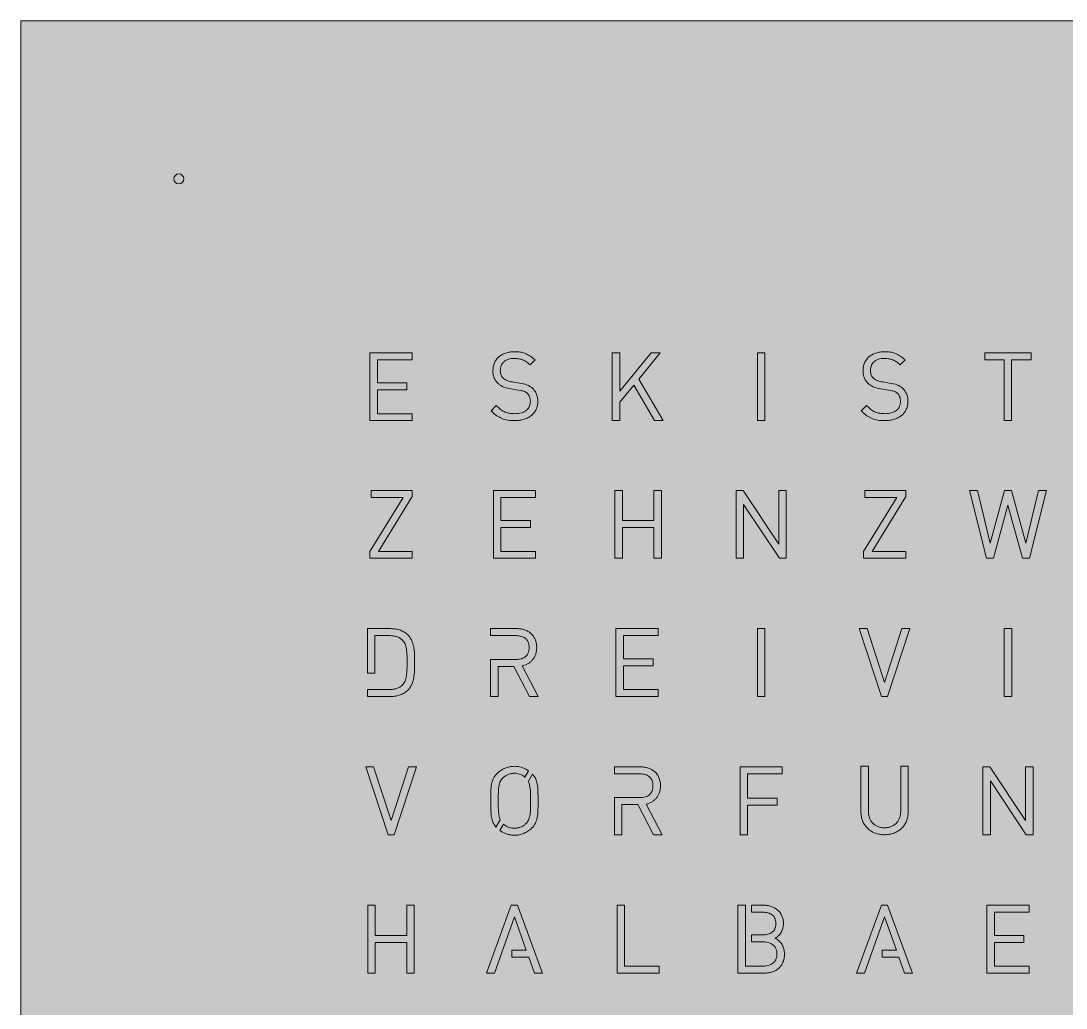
# Model space of a CAD drawing. Header units: inches. Extents: x 0 to 500, y 0 to 500.
# Drawn here: x 0 to 264.7, y 250 to 500 of the extents above; entities that cross this region are included whole.
import ezdxf

# ---------------------------------------------------------------- set-up
doc = ezdxf.new("R2010")
doc.units = ezdxf.units.IN
doc.header["$MEASUREMENT"] = 0
doc.layers.add('BUCHSTABEN', color=7, linetype='Continuous')

msp = doc.modelspace()

# ---------------------------------------------------------------- hatches: boundary and pattern name
at = {"layer": 'BUCHSTABEN'}
h = msp.add_hatch(color=38, dxfattribs=at)
h.dxf.hatch_style = 2
h.paths.add_polyline_path([(0, 0), (500, 0), (500, 500), (0, 500)])

# ---------------------------------------------------------------- linework, layer by layer
at = {"layer": 'BUCHSTABEN', "lineweight": 0}
for points in [[(0, 0), (500, 0), (500, 500), (0, 500), (0, 0)], [(99.09, 415.95), (88.41, 415.95), (88.41, 398.77), (99.09, 398.77), (99.09, 400.53), (90.31, 400.53), (90.31, 406.55), (97.79, 406.55), (97.79, 408.31), (90.31, 408.31), (90.31, 414.19), (99.09, 414.19), (99.09, 415.95)], [(125.01, 416.23), (124.7, 416.23), (124.4, 416.21), (124.11, 416.18), (123.82, 416.14), (123.55, 416.1), (123.27, 416.04), (123.01, 415.97), (122.76, 415.89), (122.51, 415.8), (122.27, 415.7), (122.05, 415.59), (121.83, 415.47), (121.61, 415.35), (121.41, 415.21), (121.22, 415.06), (121.04, 414.91), (120.86, 414.75), (120.7, 414.58), (120.55, 414.4), (120.4, 414.21), (120.27, 414.01), (120.15, 413.81), (120.04, 413.6), (119.94, 413.38), (119.85, 413.16), (119.77, 412.92), (119.7, 412.68), (119.65, 412.43), (119.61, 412.18), (119.58, 411.92), (119.56, 411.65), (119.55, 411.38), (119.56, 411.12), (119.57, 410.86), (119.6, 410.61), (119.64, 410.37), (119.69, 410.14), (119.75, 409.92), (119.82, 409.7), (119.91, 409.49), (120, 409.29), (120.11, 409.09), (120.22, 408.91), (120.35, 408.73), (120.49, 408.56), (120.64, 408.4), (120.8, 408.24), (120.97, 408.09), (121.11, 407.97), (121.26, 407.86), (121.42, 407.75), (121.59, 407.64), (121.94, 407.45), (122.32, 407.28), (122.72, 407.13), (123.15, 407), (123.6, 406.89), (124.08, 406.81), (126, 406.51), (126.45, 406.43), (126.82, 406.36), (127.13, 406.29), (127.4, 406.2), (127.63, 406.11), (127.83, 406), (128.03, 405.86), (128.23, 405.7), (128.33, 405.61), (128.41, 405.52), (128.5, 405.42), (128.58, 405.31), (128.71, 405.08), (128.83, 404.83), (128.91, 404.55), (128.98, 404.26), (129.01, 403.95), (129.03, 403.62), (129.02, 403.44), (129.01, 403.27), (128.99, 403.1), (128.96, 402.93), (128.92, 402.77), (128.87, 402.62), (128.82, 402.47), (128.76, 402.32), (128.69, 402.18), (128.61, 402.05), (128.53, 401.92), (128.43, 401.79), (128.33, 401.67), (128.22, 401.56), (128.11, 401.45), (127.99, 401.35), (127.86, 401.25), (127.72, 401.16), (127.57, 401.08), (127.42, 401), (127.27, 400.93), (127.1, 400.86), (126.75, 400.74), (126.38, 400.65), (125.98, 400.59), (125.55, 400.54), (125.1, 400.53), (124.75, 400.54), (124.41, 400.55), (124.09, 400.58), (123.78, 400.63), (123.48, 400.68), (123.2, 400.75), (122.93, 400.84), (122.66, 400.94), (122.4, 401.06), (122.15, 401.19), (121.9, 401.34), (121.65, 401.51), (121.4, 401.7), (121.15, 401.91), (120.9, 402.14), (120.64, 402.39), (120.41, 402.62), (119.07, 401.28), (119.3, 401.05), (119.6, 400.76), (119.91, 400.49), (120.22, 400.24), (120.53, 400.01), (120.85, 399.8), (121.18, 399.62), (121.51, 399.45), (121.85, 399.3), (122.2, 399.17), (122.57, 399.06), (122.94, 398.97), (123.33, 398.9), (123.73, 398.84), (124.15, 398.8), (124.58, 398.78), (125.03, 398.77), (125.36, 398.77), (125.69, 398.79), (126, 398.82), (126.31, 398.86), (126.61, 398.91), (126.91, 398.97), (127.19, 399.04), (127.46, 399.12), (127.73, 399.21), (127.99, 399.31), (128.23, 399.42), (128.47, 399.53), (128.7, 399.66), (128.92, 399.8), (129.13, 399.95), (129.32, 400.1), (129.51, 400.27), (129.69, 400.44), (129.85, 400.62), (130.01, 400.81), (130.15, 401.01), (130.28, 401.21), (130.4, 401.43), (130.51, 401.65), (130.61, 401.88), (130.69, 402.11), (130.76, 402.35), (130.82, 402.6), (130.87, 402.86), (130.9, 403.12), (130.92, 403.39), (130.93, 403.67), (130.92, 403.93), (130.9, 404.18), (130.87, 404.44), (130.83, 404.68), (130.77, 404.92), (130.7, 405.16), (130.62, 405.39), (130.53, 405.61), (130.42, 405.83), (130.31, 406.04), (130.18, 406.24), (130.04, 406.43), (129.89, 406.62), (129.73, 406.79), (129.56, 406.96), (129.37, 407.12), (129.08, 407.34), (128.78, 407.54), (128.63, 407.63), (128.47, 407.71), (128.12, 407.85), (127.73, 407.98), (127.3, 408.09), (126.82, 408.19), (126.27, 408.28), (124.48, 408.57), (124.15, 408.62), (123.83, 408.7), (123.51, 408.8), (123.2, 408.92), (122.91, 409.05), (122.64, 409.2), (122.39, 409.35), (122.17, 409.52), (122, 409.68), (121.85, 409.87), (121.72, 410.08), (121.62, 410.3), (121.54, 410.55), (121.48, 410.82), (121.44, 411.11), (121.43, 411.42), (121.45, 411.78), (121.49, 412.11), (121.53, 412.27), (121.57, 412.43), (121.62, 412.58), (121.67, 412.72), (121.73, 412.86), (121.8, 413), (121.88, 413.13), (121.96, 413.25), (122.05, 413.37), (122.15, 413.49), (122.25, 413.59), (122.36, 413.7), (122.48, 413.79), (122.6, 413.89), (122.73, 413.97), (122.87, 414.05), (123.15, 414.19), (123.47, 414.31), (123.8, 414.4), (124.16, 414.47), (124.54, 414.51), (124.94, 414.52), (125.27, 414.51), (125.58, 414.49), (125.88, 414.46), (126.15, 414.42), (126.42, 414.37), (126.67, 414.3), (126.9, 414.22), (127.13, 414.14), (127.35, 414.04), (127.56, 413.93), (127.77, 413.81), (127.97, 413.68), (128.16, 413.54), (128.36, 413.39), (128.75, 413.06), (128.97, 412.86), (130.24, 414.14), (129.98, 414.36), (129.69, 414.61), (129.41, 414.83), (129.12, 415.04), (128.84, 415.22), (128.55, 415.39), (128.26, 415.55), (127.97, 415.68), (127.68, 415.8), (127.38, 415.91), (127.07, 416), (126.75, 416.07), (126.43, 416.13), (126.09, 416.17), (125.74, 416.21), (125.38, 416.23), (125.01, 416.23)], [(161.94, 415.95), (159.6, 415.95), (151.7, 406.2), (151.7, 415.95), (149.79, 415.95), (149.79, 398.77), (151.7, 398.77), (151.7, 403.46), (155.27, 407.79), (160.45, 398.77), (162.69, 398.77), (156.55, 409.28), (161.94, 415.95)], [(186.55, 398.77), (188.45, 398.77), (188.45, 415.95), (186.55, 415.95), (186.55, 398.77)], [(218.76, 416.23), (218.45, 416.23), (218.15, 416.21), (217.86, 416.18), (217.57, 416.14), (217.3, 416.1), (217.02, 416.04), (216.76, 415.97), (216.51, 415.89), (216.26, 415.8), (216.03, 415.7), (215.8, 415.59), (215.58, 415.47), (215.37, 415.35), (215.16, 415.21), (214.97, 415.06), (214.79, 414.91), (214.61, 414.75), (214.45, 414.58), (214.3, 414.4), (214.15, 414.21), (214.02, 414.01), (213.9, 413.81), (213.79, 413.6), (213.69, 413.38), (213.6, 413.16), (213.52, 412.92), (213.45, 412.68), (213.4, 412.43), (213.36, 412.18), (213.32, 411.92), (213.31, 411.65), (213.3, 411.38), (213.31, 411.12), (213.32, 410.86), (213.35, 410.61), (213.39, 410.37), (213.44, 410.14), (213.5, 409.92), (213.57, 409.7), (213.66, 409.49), (213.75, 409.29), (213.86, 409.09), (213.97, 408.91), (214.1, 408.73), (214.24, 408.56), (214.38, 408.4), (214.54, 408.24), (214.71, 408.09), (214.86, 407.97), (215.01, 407.86), (215.17, 407.75), (215.34, 407.64), (215.69, 407.45), (216.07, 407.28), (216.47, 407.13), (216.9, 407), (217.35, 406.89), (217.83, 406.81), (219.75, 406.51), (220.2, 406.43), (220.57, 406.36), (220.88, 406.29), (221.14, 406.2), (221.38, 406.11), (221.58, 406), (221.78, 405.86), (221.98, 405.7), (222.08, 405.61), (222.16, 405.52), (222.25, 405.42), (222.33, 405.31), (222.46, 405.08), (222.57, 404.83), (222.66, 404.55), (222.72, 404.26), (222.76, 403.95), (222.77, 403.62), (222.77, 403.44), (222.76, 403.27), (222.74, 403.1), (222.71, 402.93), (222.67, 402.77), (222.62, 402.62), (222.57, 402.47), (222.51, 402.32), (222.44, 402.18), (222.36, 402.05), (222.27, 401.92), (222.18, 401.79), (222.08, 401.67), (221.97, 401.56), (221.86, 401.45), (221.73, 401.35), (221.6, 401.25), (221.47, 401.16), (221.32, 401.08), (221.17, 401), (221.01, 400.93), (220.85, 400.86), (220.5, 400.74), (220.12, 400.65), (219.72, 400.59), (219.3, 400.54), (218.85, 400.53), (218.49, 400.54), (218.15, 400.55), (217.83, 400.58), (217.53, 400.63), (217.23, 400.68), (216.95, 400.75), (216.67, 400.84), (216.41, 400.94), (216.15, 401.06), (215.9, 401.19), (215.65, 401.34), (215.4, 401.51), (215.15, 401.7), (214.9, 401.91), (214.64, 402.14), (214.39, 402.39), (214.16, 402.62), (212.82, 401.28), (213.05, 401.05), (213.35, 400.76), (213.66, 400.49), (213.97, 400.24), (214.28, 400.01), (214.6, 399.8), (214.93, 399.62), (215.26, 399.45), (215.6, 399.3), (215.95, 399.17), (216.32, 399.06), (216.69, 398.97), (217.08, 398.9), (217.48, 398.84), (217.9, 398.8), (218.33, 398.78), (218.78, 398.77), (219.11, 398.77), (219.44, 398.79), (219.75, 398.82), (220.06, 398.86), (220.36, 398.91), (220.65, 398.97), (220.94, 399.04), (221.21, 399.12), (221.48, 399.21), (221.74, 399.31), (221.98, 399.42), (222.22, 399.53), (222.45, 399.66), (222.67, 399.8), (222.88, 399.95), (223.07, 400.1), (223.26, 400.27), (223.44, 400.44), (223.6, 400.62), (223.76, 400.81), (223.9, 401.01), (224.03, 401.21), (224.15, 401.43), (224.26, 401.65), (224.36, 401.88), (224.44, 402.11), (224.51, 402.35), (224.57, 402.6), (224.62, 402.86), (224.65, 403.12), (224.67, 403.39), (224.68, 403.67), (224.67, 403.93), (224.65, 404.18), (224.62, 404.44), (224.58, 404.68), (224.52, 404.92), (224.45, 405.16), (224.37, 405.39), (224.28, 405.61), (224.17, 405.83), (224.06, 406.04), (223.93, 406.24), (223.79, 406.43), (223.64, 406.62), (223.48, 406.79), (223.3, 406.96), (223.12, 407.12), (222.83, 407.34), (222.53, 407.54), (222.38, 407.63), (222.21, 407.71), (221.87, 407.85), (221.48, 407.98), (221.05, 408.09), (220.57, 408.19), (220.02, 408.28), (218.23, 408.57), (217.9, 408.62), (217.58, 408.7), (217.26, 408.8), (216.95, 408.92), (216.66, 409.05), (216.38, 409.2), (216.14, 409.35), (215.92, 409.52), (215.75, 409.68), (215.6, 409.87), (215.47, 410.08), (215.37, 410.3), (215.28, 410.55), (215.23, 410.82), (215.19, 411.11), (215.18, 411.42), (215.2, 411.78), (215.24, 412.11), (215.28, 412.27), (215.32, 412.43), (215.37, 412.58), (215.42, 412.72), (215.48, 412.86), (215.55, 413), (215.63, 413.13), (215.71, 413.25), (215.8, 413.37), (215.9, 413.49), (216, 413.59), (216.11, 413.7), (216.23, 413.79), (216.35, 413.89), (216.48, 413.97), (216.61, 414.05), (216.9, 414.19), (217.21, 414.31), (217.55, 414.4), (217.91, 414.47), (218.29, 414.51), (218.69, 414.52), (219.02, 414.51), (219.33, 414.49), (219.62, 414.46), (219.9, 414.42), (220.16, 414.37), (220.41, 414.3), (220.65, 414.22), (220.88, 414.14), (221.1, 414.04), (221.31, 413.93), (221.52, 413.81), (221.71, 413.68), (221.91, 413.54), (222.11, 413.39), (222.49, 413.06), (222.72, 412.86), (223.99, 414.14), (223.73, 414.36), (223.44, 414.61), (223.16, 414.83), (222.87, 415.04), (222.59, 415.22), (222.3, 415.39), (222.01, 415.55), (221.72, 415.68), (221.43, 415.8), (221.12, 415.91), (220.82, 416), (220.5, 416.07), (220.17, 416.13), (219.84, 416.17), (219.49, 416.21), (219.13, 416.23), (218.76, 416.23)], [(255.89, 415.95), (244.11, 415.95), (244.11, 414.19), (249.04, 414.19), (249.04, 398.77), (250.94, 398.77), (250.94, 414.19), (255.89, 414.19), (255.89, 415.95)], [(99.1, 381.09), (88.74, 381.09), (88.74, 379.33), (96.85, 379.33), (88.4, 365.65), (88.4, 363.91), (99.1, 363.91), (99.1, 365.67), (90.58, 365.67), (99.1, 379.56), (99.1, 381.09)], [(130.34, 381.09), (119.66, 381.09), (119.66, 363.91), (130.34, 363.91), (130.34, 365.67), (121.56, 365.67), (121.56, 371.69), (129.04, 371.69), (129.04, 373.45), (121.56, 373.45), (121.56, 379.33), (130.34, 379.33), (130.34, 381.09)], [(162.24, 381.09), (160.34, 381.09), (160.34, 373.45), (152.37, 373.45), (152.37, 381.09), (150.47, 381.09), (150.47, 363.91), (152.37, 363.91), (152.37, 371.69), (160.34, 371.69), (160.34, 363.91), (162.24, 363.91), (162.24, 381.09)], [(193.85, 381.09), (191.95, 381.09), (191.95, 367.51), (182.9, 381.09), (181.15, 381.09), (181.15, 363.91), (183.05, 363.91), (183.05, 377.53), (192.1, 363.91), (193.85, 363.91), (193.85, 381.09)], [(224.1, 381.09), (213.74, 381.09), (213.74, 379.33), (221.85, 379.33), (213.4, 365.65), (213.4, 363.91), (224.1, 363.91), (224.1, 365.67), (215.58, 365.67), (224.1, 379.56), (224.1, 381.09)], [(259.73, 381.09), (257.73, 381.09), (254.49, 367.7), (250.9, 381.09), (249.1, 381.09), (245.51, 367.7), (242.26, 381.09), (240.27, 381.09), (244.57, 363.91), (246.34, 363.91), (250, 377.39), (253.65, 363.91), (255.43, 363.91), (259.73, 381.09)], [(93.66, 346.09), (87.78, 346.09), (87.78, 334.8), (89.68, 334.8), (89.68, 344.33), (93.35, 344.33), (93.83, 344.31), (94.06, 344.29), (94.29, 344.27), (94.51, 344.23), (94.74, 344.19), (94.95, 344.14), (95.17, 344.07), (95.38, 344), (95.58, 343.91), (95.78, 343.82), (95.97, 343.71), (96.16, 343.59), (96.34, 343.45), (96.51, 343.31), (96.68, 343.15), (96.86, 342.94), (97.02, 342.72), (97.17, 342.47), (97.29, 342.22), (97.4, 341.94), (97.49, 341.65), (97.57, 341.35), (97.64, 341.05), (97.69, 340.73), (97.73, 340.41), (97.76, 340.08), (97.79, 339.75), (97.81, 339.09), (97.81, 338.43), (97.81, 337.01), (97.81, 336.31), (97.79, 335.59), (97.76, 335.22), (97.73, 334.85), (97.69, 334.49), (97.63, 334.13), (97.57, 333.79), (97.49, 333.45), (97.4, 333.13), (97.29, 332.83), (97.16, 332.55), (97.02, 332.29), (96.86, 332.05), (96.77, 331.95), (96.68, 331.85), (96.51, 331.69), (96.34, 331.54), (96.16, 331.41), (95.97, 331.29), (95.78, 331.18), (95.58, 331.08), (95.38, 331), (95.17, 330.93), (94.95, 330.86), (94.74, 330.81), (94.51, 330.76), (94.29, 330.73), (94.06, 330.7), (93.83, 330.69), (93.35, 330.67), (87.78, 330.69), (87.78, 328.91), (93.66, 328.91), (93.99, 328.91), (94.32, 328.93), (94.63, 328.97), (94.95, 329.01), (95.25, 329.07), (95.55, 329.14), (95.83, 329.22), (96.11, 329.32), (96.39, 329.43), (96.65, 329.55), (96.9, 329.68), (97.15, 329.82), (97.38, 329.98), (97.6, 330.14), (97.82, 330.32), (98.02, 330.51), (98.17, 330.67), (98.31, 330.84), (98.45, 331.02), (98.57, 331.2), (98.69, 331.38), (98.79, 331.57), (98.89, 331.77), (98.99, 331.97), (99.15, 332.38), (99.29, 332.8), (99.4, 333.24), (99.49, 333.68), (99.56, 334.13), (99.61, 334.58), (99.65, 335.03), (99.68, 335.48), (99.71, 336.36), (99.72, 337.2), (99.72, 338.25), (99.71, 339.05), (99.7, 339.46), (99.68, 339.88), (99.65, 340.29), (99.61, 340.71), (99.56, 341.12), (99.49, 341.53), (99.39, 341.94), (99.28, 342.33), (99.14, 342.72), (98.98, 343.1), (98.89, 343.29), (98.79, 343.47), (98.68, 343.65), (98.57, 343.82), (98.44, 344), (98.31, 344.16), (98.17, 344.33), (98.02, 344.49), (97.82, 344.68), (97.6, 344.86), (97.38, 345.02), (97.14, 345.18), (96.9, 345.32), (96.65, 345.46), (96.38, 345.58), (96.11, 345.68), (95.83, 345.78), (95.54, 345.86), (95.25, 345.93), (94.94, 345.99), (94.63, 346.03), (94.31, 346.06), (93.99, 346.08), (93.66, 346.09)], [(125.58, 346.09), (118.96, 346.09), (118.96, 344.34), (125.42, 344.33), (125.78, 344.31), (126.14, 344.27), (126.47, 344.22), (126.78, 344.14), (127.07, 344.03), (127.35, 343.91), (127.6, 343.76), (127.71, 343.68), (127.82, 343.59), (127.93, 343.5), (128.03, 343.4), (128.12, 343.29), (128.21, 343.18), (128.29, 343.06), (128.36, 342.93), (128.43, 342.8), (128.49, 342.66), (128.55, 342.51), (128.59, 342.36), (128.64, 342.2), (128.67, 342.04), (128.72, 341.69), (128.74, 341.31), (128.72, 340.93), (128.67, 340.57), (128.64, 340.41), (128.59, 340.25), (128.55, 340.1), (128.49, 339.95), (128.43, 339.82), (128.36, 339.68), (128.29, 339.56), (128.21, 339.44), (128.12, 339.32), (128.03, 339.22), (127.93, 339.12), (127.82, 339.02), (127.71, 338.93), (127.6, 338.85), (127.35, 338.71), (127.07, 338.58), (126.78, 338.48), (126.47, 338.4), (126.14, 338.34), (125.78, 338.31), (125.42, 338.29), (118.96, 338.29), (118.96, 328.91), (120.86, 328.91), (120.86, 336.52), (124.89, 336.52), (128.84, 328.91), (131.04, 328.91), (127, 336.64), (127.4, 336.75), (127.79, 336.89), (128.15, 337.06), (128.33, 337.15), (128.5, 337.25), (128.66, 337.36), (128.82, 337.47), (128.97, 337.59), (129.12, 337.71), (129.26, 337.84), (129.4, 337.98), (129.53, 338.12), (129.65, 338.27), (129.77, 338.42), (129.88, 338.58), (129.98, 338.74), (130.08, 338.91), (130.16, 339.09), (130.25, 339.27), (130.32, 339.45), (130.39, 339.64), (130.45, 339.84), (130.5, 340.03), (130.54, 340.24), (130.58, 340.45), (130.61, 340.66), (130.63, 340.88), (130.64, 341.1), (130.64, 341.33), (130.63, 341.61), (130.61, 341.88), (130.58, 342.15), (130.54, 342.41), (130.49, 342.66), (130.42, 342.9), (130.34, 343.14), (130.25, 343.36), (130.15, 343.58), (130.04, 343.79), (129.92, 344), (129.79, 344.19), (129.65, 344.37), (129.5, 344.55), (129.34, 344.72), (129.17, 344.87), (129, 345.02), (128.81, 345.16), (128.62, 345.29), (128.42, 345.4), (128.22, 345.51), (128, 345.61), (127.78, 345.7), (127.56, 345.78), (127.33, 345.86), (127.09, 345.92), (126.85, 345.97), (126.61, 346.01), (126.35, 346.05), (126.1, 346.07), (125.84, 346.09), (125.58, 346.09)], [(161.4, 346.09), (150.72, 346.09), (150.72, 328.91), (161.4, 328.91), (161.4, 330.67), (152.62, 330.67), (152.62, 336.69), (160.1, 336.69), (160.1, 338.45), (152.62, 338.45), (152.62, 344.33), (161.4, 344.33), (161.4, 346.09)], [(186.55, 328.91), (188.45, 328.91), (188.45, 346.09), (186.55, 346.09), (186.55, 328.91)], [(225.17, 346.09), (223.16, 346.09), (218.75, 332.49), (214.34, 346.09), (212.33, 346.09), (217.98, 328.91), (219.52, 328.91), (225.17, 346.09)], [(249.05, 328.91), (250.95, 328.91), (250.95, 346.09), (249.05, 346.09), (249.05, 328.91)], [(100.17, 311.09), (98.16, 311.09), (93.75, 297.49), (89.34, 311.09), (87.33, 311.09), (92.98, 293.91), (94.52, 293.91), (100.17, 311.09)], [(125.44, 311.22), (125.88, 311.17), (126.31, 311.09), (126.73, 310.98), (127.14, 310.85), (127.54, 310.68), (127.93, 310.49), (128.3, 310.27), (128.56, 310.11), (127.65, 308.52), (127.36, 308.72), (127.1, 308.89), (126.82, 309.04), (126.54, 309.17), (126.25, 309.28), (125.94, 309.36), (125.64, 309.42), (125.32, 309.46), (125, 309.47), (124.79, 309.46), (124.59, 309.45), (124.39, 309.43), (124.19, 309.39), (123.99, 309.35), (123.8, 309.3), (123.61, 309.24), (123.42, 309.17), (123.24, 309.09), (123.06, 309), (122.89, 308.9), (122.72, 308.8), (122.55, 308.68), (122.39, 308.56), (122.24, 308.43), (122.09, 308.29), (121.9, 308.08), (121.73, 307.87), (121.58, 307.65), (121.45, 307.43), (121.34, 307.19), (121.25, 306.93), (121.17, 306.65), (121.1, 306.34), (121.05, 306), (121, 305.62), (120.97, 305.21), (120.94, 304.76), (120.92, 303.73), (120.91, 302.5), (120.91, 301.64), (120.92, 300.88), (120.95, 300.2), (120.99, 299.6), (121.04, 299.08), (121.12, 298.61), (121.16, 298.4), (121.22, 298.2), (121.28, 298.02), (121.34, 297.84), (121.4, 297.7), (120.33, 295.85), (120.04, 296.26), (119.86, 296.53), (119.7, 296.81), (119.57, 297.1), (119.45, 297.39), (119.35, 297.7), (119.27, 298.03), (119.2, 298.37), (119.14, 298.73), (119.1, 299.1), (119.07, 299.51), (119.05, 299.93), (119.03, 300.39), (119.01, 301.38), (119.01, 302.5), (119.01, 303.8), (119.04, 304.93), (119.06, 305.43), (119.1, 305.9), (119.15, 306.34), (119.21, 306.75), (119.3, 307.14), (119.41, 307.51), (119.54, 307.87), (119.7, 308.2), (119.89, 308.53), (120.11, 308.84), (120.36, 309.14), (120.64, 309.44), (120.86, 309.65), (121.09, 309.85), (121.33, 310.03), (121.58, 310.21), (121.83, 310.37), (122.09, 310.51), (122.36, 310.65), (122.64, 310.77), (122.92, 310.88), (123.2, 310.97), (123.49, 311.05), (123.79, 311.11), (124.09, 311.17), (124.39, 311.2), (124.69, 311.22), (125, 311.23), (125.44, 311.22)], [(156.94, 311.09), (150.32, 311.09), (150.32, 309.34), (156.77, 309.33), (157.14, 309.31), (157.49, 309.27), (157.83, 309.22), (158.14, 309.14), (158.43, 309.03), (158.7, 308.91), (158.95, 308.76), (159.07, 308.68), (159.18, 308.59), (159.29, 308.5), (159.38, 308.4), (159.48, 308.29), (159.56, 308.18), (159.65, 308.06), (159.72, 307.93), (159.79, 307.8), (159.85, 307.66), (159.9, 307.52), (159.95, 307.36), (159.99, 307.21), (160.03, 307.04), (160.08, 306.69), (160.09, 306.31), (160.08, 305.93), (160.03, 305.58), (159.99, 305.41), (159.95, 305.25), (159.9, 305.1), (159.85, 304.96), (159.79, 304.82), (159.72, 304.68), (159.65, 304.56), (159.56, 304.44), (159.48, 304.33), (159.38, 304.22), (159.29, 304.12), (159.18, 304.02), (159.07, 303.93), (158.95, 303.85), (158.7, 303.7), (158.43, 303.58), (158.14, 303.48), (157.83, 303.4), (157.49, 303.34), (157.14, 303.3), (156.77, 303.29), (150.32, 303.29), (150.32, 293.91), (152.22, 293.91), (152.22, 301.53), (156.25, 301.53), (160.2, 293.91), (162.39, 293.91), (158.36, 301.64), (158.76, 301.75), (159.15, 301.89), (159.51, 302.06), (159.69, 302.15), (159.86, 302.25), (160.02, 302.36), (160.18, 302.47), (160.33, 302.59), (160.48, 302.71), (160.62, 302.84), (160.76, 302.98), (160.89, 303.12), (161.01, 303.27), (161.13, 303.42), (161.23, 303.58), (161.34, 303.74), (161.43, 303.91), (161.52, 304.09), (161.6, 304.27), (161.68, 304.45), (161.75, 304.64), (161.81, 304.84), (161.86, 305.03), (161.9, 305.24), (161.94, 305.45), (161.97, 305.66), (161.98, 305.88), (162, 306.1), (162, 306.33), (161.99, 306.61), (161.97, 306.88), (161.94, 307.15), (161.9, 307.41), (161.84, 307.66), (161.78, 307.9), (161.7, 308.14), (161.61, 308.36), (161.51, 308.58), (161.4, 308.79), (161.28, 309), (161.15, 309.19), (161.01, 309.37), (160.86, 309.55), (160.7, 309.72), (160.53, 309.87), (160.35, 310.02), (160.17, 310.16), (159.98, 310.29), (159.78, 310.4), (159.57, 310.51), (159.36, 310.61), (159.14, 310.7), (158.92, 310.79), (158.69, 310.86), (158.45, 310.92), (158.21, 310.97), (157.96, 311.01), (157.71, 311.05), (157.46, 311.07), (157.2, 311.09), (156.94, 311.09)], [(192.84, 311.09), (182.16, 311.09), (182.16, 293.91), (184.06, 293.91), (184.06, 301.41), (191.54, 301.41), (191.54, 303.17), (184.06, 303.17), (184.06, 309.33), (192.84, 309.33), (192.84, 311.09)], [(224.74, 311.23), (222.84, 311.23), (222.84, 299.9), (222.83, 299.66), (222.82, 299.43), (222.8, 299.2), (222.76, 298.98), (222.72, 298.76), (222.67, 298.55), (222.62, 298.35), (222.55, 298.15), (222.47, 297.96), (222.39, 297.78), (222.3, 297.6), (222.2, 297.43), (222.09, 297.27), (221.98, 297.11), (221.86, 296.96), (221.73, 296.82), (221.59, 296.69), (221.44, 296.56), (221.29, 296.44), (221.13, 296.33), (220.97, 296.23), (220.8, 296.13), (220.62, 296.05), (220.44, 295.97), (220.25, 295.9), (220.05, 295.84), (219.85, 295.79), (219.64, 295.75), (219.43, 295.71), (219.21, 295.69), (218.98, 295.68), (218.75, 295.67), (218.52, 295.68), (218.3, 295.69), (218.08, 295.71), (217.86, 295.75), (217.65, 295.79), (217.45, 295.84), (217.25, 295.9), (217.06, 295.97), (216.88, 296.05), (216.7, 296.13), (216.53, 296.23), (216.37, 296.33), (216.21, 296.44), (216.06, 296.56), (215.91, 296.69), (215.77, 296.82), (215.65, 296.96), (215.52, 297.11), (215.41, 297.27), (215.3, 297.43), (215.2, 297.6), (215.11, 297.78), (215.03, 297.96), (214.95, 298.15), (214.88, 298.35), (214.83, 298.55), (214.78, 298.76), (214.74, 298.98), (214.7, 299.2), (214.68, 299.43), (214.67, 299.66), (214.66, 299.9), (214.66, 311.23), (212.76, 311.23), (212.76, 299.73), (212.77, 299.42), (212.79, 299.1), (212.82, 298.8), (212.87, 298.5), (212.93, 298.21), (213.01, 297.92), (213.1, 297.65), (213.2, 297.38), (213.31, 297.12), (213.44, 296.86), (213.58, 296.62), (213.73, 296.38), (213.89, 296.16), (214.06, 295.94), (214.24, 295.73), (214.43, 295.53), (214.64, 295.35), (214.85, 295.17), (215.07, 295), (215.31, 294.85), (215.55, 294.7), (215.8, 294.57), (216.06, 294.45), (216.33, 294.34), (216.6, 294.24), (216.89, 294.15), (217.18, 294.08), (217.48, 294.02), (217.79, 293.97), (218.1, 293.94), (218.42, 293.91), (218.75, 293.91), (219.08, 293.91), (219.4, 293.94), (219.71, 293.97), (220.02, 294.02), (220.32, 294.08), (220.61, 294.15), (220.9, 294.24), (221.18, 294.34), (221.44, 294.45), (221.7, 294.57), (221.95, 294.7), (222.2, 294.85), (222.43, 295), (222.65, 295.17), (222.87, 295.35), (223.07, 295.53), (223.26, 295.73), (223.44, 295.94), (223.62, 296.16), (223.78, 296.38), (223.92, 296.62), (224.06, 296.86), (224.19, 297.12), (224.3, 297.38), (224.4, 297.65), (224.49, 297.92), (224.57, 298.21), (224.63, 298.5), (224.68, 298.8), (224.71, 299.1), (224.73, 299.42), (224.74, 299.73), (224.74, 311.23)], [(256.35, 311.09), (254.45, 311.09), (254.45, 297.51), (245.41, 311.09), (243.65, 311.09), (243.65, 293.91), (245.55, 293.91), (245.55, 307.53), (254.6, 293.91), (256.35, 293.91), (256.35, 311.09)], [(129.57, 309.25), (128.53, 307.46), (128.6, 307.3), (128.67, 307.13), (128.74, 306.94), (128.8, 306.74), (128.85, 306.53), (128.9, 306.3), (128.94, 306.06), (129, 305.52), (129.05, 304.9), (129.07, 304.2), (129.09, 303.4), (129.09, 302.5), (129.08, 301.27), (129.05, 300.24), (129.03, 299.79), (129, 299.38), (128.95, 299.01), (128.9, 298.67), (128.83, 298.36), (128.75, 298.07), (128.66, 297.82), (128.55, 297.57), (128.42, 297.35), (128.27, 297.13), (128.1, 296.92), (127.91, 296.72), (127.76, 296.58), (127.6, 296.44), (127.45, 296.32), (127.28, 296.2), (127.11, 296.1), (126.94, 296), (126.76, 295.91), (126.58, 295.83), (126.39, 295.76), (126.2, 295.7), (126.01, 295.65), (125.81, 295.61), (125.61, 295.57), (125.41, 295.55), (125.21, 295.54), (125, 295.53), (124.66, 295.54), (124.33, 295.58), (124.01, 295.65), (123.69, 295.74), (123.39, 295.86), (123.09, 296), (122.81, 296.16), (122.54, 296.35), (122.24, 296.57), (121.33, 294.98), (121.58, 294.81), (121.97, 294.57), (122.36, 294.37), (122.57, 294.27), (122.78, 294.19), (122.99, 294.11), (123.2, 294.04), (123.42, 293.98), (123.64, 293.92), (123.86, 293.88), (124.09, 293.84), (124.31, 293.81), (124.54, 293.79), (124.77, 293.77), (125, 293.77), (125.31, 293.77), (125.61, 293.8), (125.91, 293.83), (126.21, 293.89), (126.51, 293.95), (126.8, 294.03), (127.08, 294.12), (127.36, 294.23), (127.64, 294.35), (127.91, 294.49), (128.17, 294.63), (128.42, 294.79), (128.67, 294.97), (128.91, 295.15), (129.14, 295.35), (129.36, 295.56), (129.64, 295.86), (129.89, 296.16), (130.11, 296.47), (130.3, 296.8), (130.46, 297.13), (130.59, 297.49), (130.7, 297.86), (130.78, 298.25), (130.85, 298.66), (130.9, 299.1), (130.94, 299.57), (130.96, 300.08), (130.99, 301.2), (130.99, 302.5), (130.99, 303.65), (130.97, 304.67), (130.95, 305.13), (130.93, 305.57), (130.89, 305.98), (130.84, 306.36), (130.78, 306.73), (130.71, 307.07), (130.62, 307.4), (130.51, 307.72), (130.38, 308.02), (130.23, 308.31), (130.06, 308.59), (129.86, 308.87), (129.57, 309.25)], [(99.64, 276.04), (97.73, 276.04), (97.73, 268.4), (89.77, 268.4), (89.77, 276.04), (87.86, 276.04), (87.86, 258.86), (89.77, 258.86), (89.77, 266.64), (97.73, 266.64), (97.73, 258.86), (99.64, 258.86), (99.64, 276.04)], [(125.78, 276.04), (124.21, 276.04), (117.89, 258.86), (119.93, 258.86), (125, 273.08), (128, 264.64), (124.34, 264.64), (124.34, 262.88), (128.63, 262.88), (130.07, 258.86), (132.11, 258.86), (131.94, 259.3), (125.78, 276.04)], [(152.92, 276.04), (151.02, 276.04), (151.02, 258.86), (161.7, 258.86), (161.7, 260.62), (152.92, 260.62), (152.92, 276.04)], [(188.02, 276.06), (185.03, 276.06), (185.03, 274.29), (187.88, 274.29), (188.24, 274.28), (188.58, 274.25), (188.9, 274.19), (189.21, 274.12), (189.51, 274.03), (189.78, 273.91), (190.04, 273.78), (190.27, 273.62), (190.38, 273.53), (190.48, 273.43), (190.58, 273.33), (190.67, 273.23), (190.75, 273.11), (190.83, 272.99), (190.9, 272.87), (190.97, 272.73), (191.03, 272.59), (191.08, 272.45), (191.12, 272.29), (191.16, 272.13), (191.19, 271.96), (191.21, 271.78), (191.22, 271.6), (191.23, 271.41), (191.22, 271.22), (191.21, 271.03), (191.19, 270.86), (191.16, 270.69), (191.12, 270.53), (191.08, 270.37), (191.03, 270.23), (190.97, 270.09), (190.9, 269.95), (190.83, 269.83), (190.75, 269.71), (190.67, 269.59), (190.58, 269.49), (190.48, 269.39), (190.38, 269.29), (190.27, 269.2), (190.04, 269.04), (189.78, 268.91), (189.51, 268.79), (189.21, 268.7), (188.9, 268.63), (188.58, 268.57), (188.24, 268.54), (187.88, 268.53), (185.03, 268.53), (185.03, 266.76), (188.07, 266.76), (188.46, 266.74), (188.83, 266.7), (189.18, 266.63), (189.5, 266.54), (189.8, 266.43), (190.08, 266.29), (190.34, 266.13), (190.46, 266.04), (190.57, 265.95), (190.68, 265.85), (190.78, 265.74), (190.87, 265.63), (190.96, 265.51), (191.04, 265.39), (191.12, 265.26), (191.18, 265.13), (191.25, 264.99), (191.3, 264.85), (191.35, 264.7), (191.42, 264.38), (191.47, 264.05), (191.49, 263.7), (191.47, 263.34), (191.42, 263.01), (191.35, 262.69), (191.3, 262.54), (191.25, 262.4), (191.18, 262.26), (191.12, 262.13), (191.04, 262), (190.96, 261.88), (190.87, 261.76), (190.78, 261.65), (190.68, 261.54), (190.57, 261.44), (190.46, 261.35), (190.34, 261.26), (190.08, 261.1), (189.8, 260.96), (189.5, 260.84), (189.18, 260.75), (188.83, 260.69), (188.46, 260.64), (188.07, 260.62), (183.51, 260.62), (183.51, 276.06), (181.61, 276.06), (181.61, 258.86), (188.22, 258.86), (188.5, 258.86), (188.77, 258.88), (189.04, 258.9), (189.31, 258.94), (189.57, 258.98), (189.82, 259.03), (190.07, 259.09), (190.31, 259.17), (190.54, 259.25), (190.76, 259.34), (190.98, 259.44), (191.19, 259.55), (191.4, 259.67), (191.59, 259.8), (191.78, 259.94), (191.95, 260.09), (192.12, 260.25), (192.28, 260.42), (192.43, 260.6), (192.57, 260.78), (192.7, 260.98), (192.82, 261.19), (192.92, 261.4), (193.02, 261.62), (193.11, 261.85), (193.18, 262.09), (193.25, 262.34), (193.3, 262.6), (193.34, 262.86), (193.37, 263.13), (193.39, 263.41), (193.39, 263.7), (193.38, 264.02), (193.35, 264.34), (193.31, 264.65), (193.24, 264.95), (193.15, 265.25), (193.05, 265.53), (192.92, 265.8), (192.78, 266.07), (192.62, 266.32), (192.44, 266.55), (192.25, 266.78), (192.04, 266.99), (191.82, 267.19), (191.58, 267.38), (191.32, 267.54), (191.05, 267.7), (191.29, 267.84), (191.52, 268), (191.73, 268.18), (191.93, 268.36), (192.12, 268.57), (192.29, 268.78), (192.45, 269), (192.59, 269.24), (192.71, 269.48), (192.82, 269.74), (192.92, 270), (193, 270.27), (193.06, 270.55), (193.1, 270.83), (193.13, 271.12), (193.14, 271.41), (193.13, 271.68), (193.11, 271.94), (193.08, 272.2), (193.04, 272.45), (192.98, 272.69), (192.91, 272.92), (192.83, 273.15), (192.74, 273.37), (192.64, 273.59), (192.53, 273.79), (192.41, 273.99), (192.28, 274.18), (192.14, 274.36), (191.99, 274.53), (191.83, 274.69), (191.66, 274.84), (191.48, 274.99), (191.29, 275.13), (191.1, 275.25), (190.9, 275.37), (190.69, 275.48), (190.48, 275.58), (190.26, 275.67), (190.03, 275.75), (189.8, 275.82), (189.56, 275.88), (189.31, 275.94), (189.07, 275.98), (188.81, 276.01), (188.55, 276.04), (188.29, 276.05), (188.02, 276.06)], [(219.53, 276.04), (217.96, 276.04), (211.64, 258.86), (213.68, 258.86), (218.75, 273.08), (221.75, 264.64), (218.1, 264.64), (218.1, 262.88), (222.38, 262.88), (223.82, 258.86), (225.86, 258.86), (225.69, 259.3), (219.53, 276.04)], [(255.34, 276.04), (244.66, 276.04), (244.66, 258.86), (255.34, 258.86), (255.34, 260.62), (246.56, 260.62), (246.56, 266.64), (254.04, 266.64), (254.04, 268.4), (246.56, 268.4), (246.56, 274.28), (255.34, 274.28), (255.34, 276.04)]]:
    msp.add_lwpolyline(points, dxfattribs=at)
msp.add_open_spline([(40, 461.25), (39.31, 461.25), (38.75, 460.69), (38.75, 460), (38.75, 459.31), (39.31, 458.75), (40, 458.75), (40.69, 458.75), (41.25, 459.31), (41.25, 460), (41.25, 460.69), (40.69, 461.25), (40, 461.25)], degree=3, knots=[0, 0, 0, 0, 1, 1, 1, 2, 2, 2, 3, 3, 3, 4, 4, 4, 4], dxfattribs=at)

doc.saveas('drawing.dxf')
